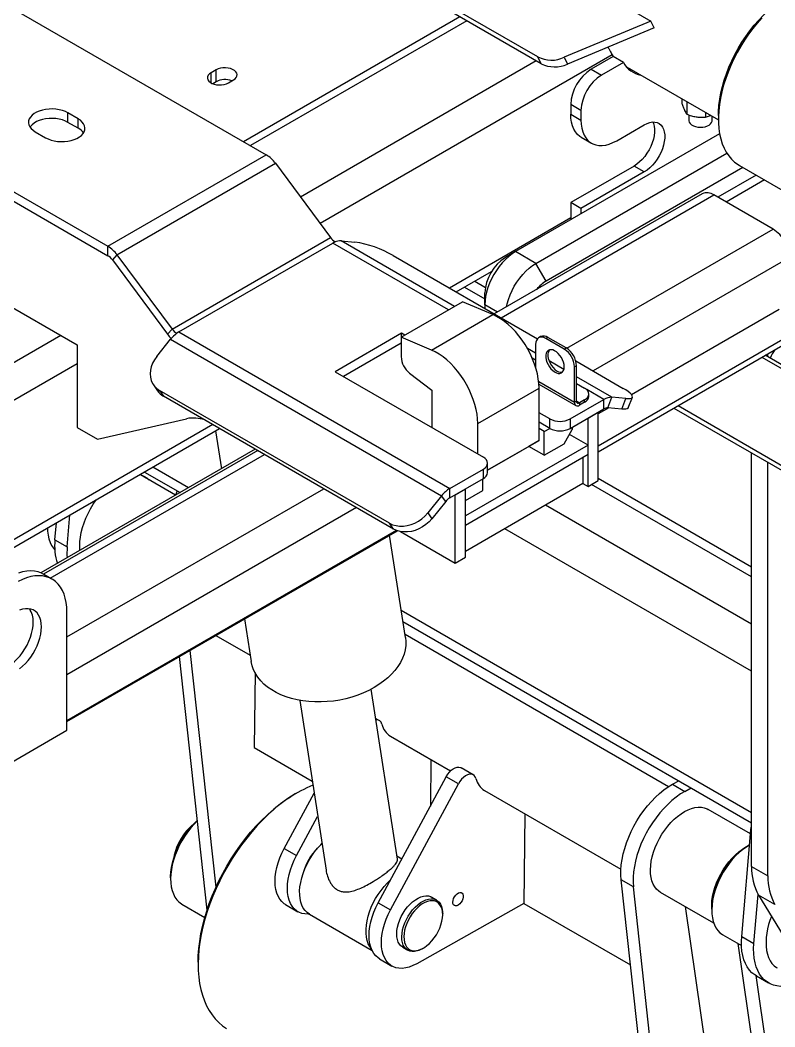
# Model space of a CAD drawing. Header units: millimetres. Extents: x 0 to 420, y 0 to 297.
# Drawn here: x 145.33 to 158.39, y 59.84 to 77.25 of the extents above; entities that cross this region are included whole.
import ezdxf

# ---------------------------------------------------------------- set-up
doc = ezdxf.new("R2010")
doc.units = ezdxf.units.MM

msp = doc.modelspace()

# ---------------------------------------------------------------- linework, layer by layer
at = {"color": 7, "linetype": 'Continuous', "lineweight": 25}
for p, q in [((137.30337, 82.0161), (149.5921, 74.92197)), ((134.56333, 80.43431), (146.85206, 73.34018)), ((134.56333, 80.271), (146.85206, 73.17687)), ((153.24118, 78.96976), (156.24638, 77.23489)), ((154.29033, 76.61487), (152.35037, 77.73478)), ((154.34739, 76.49838), (152.40743, 77.61829)), ((152.94289, 77.30918), (149.19988, 75.14839)), ((156.24638, 77.23489), (154.7454, 76.60831)), ((156.30344, 77.11841), (156.24638, 77.23489)), ((156.30344, 77.11841), (154.80245, 76.49182)), ((154.34739, 76.49838), (154.29033, 76.61487)), ((154.7454, 76.60831), (154.80245, 76.49182)), ((155.59196, 76.6213), (155.21223, 76.40209)), ((155.57505, 76.65237), (155.59196, 76.6213)), ((155.76873, 76.51925), (155.59196, 76.6213)), ((155.76873, 76.51925), (155.389, 76.30004)), ((155.82282, 76.44326), (157.41316, 75.52518)), ((148.72452, 76.3913), (148.63613, 76.34028)), ((148.72452, 76.18717), (148.72452, 76.3913)), ((155.21223, 76.40209), (155.389, 76.30004)), ((148.72452, 76.18717), (148.66504, 76.15283)), ((148.93665, 76.16679), (149.02504, 76.21782)), ((155.03545, 75.68767), (154.85867, 75.78972)), ((154.85867, 75.78972), (154.85867, 75.62641)), ((156.78076, 75.89026), (156.78076, 75.81173)), ((156.8673, 75.8403), (156.8673, 75.62527)), ((146.33804, 75.54527), (146.16126, 75.64732)), ((146.16126, 75.48402), (146.16126, 75.64732)), ((154.85867, 75.62641), (155.03545, 75.52436)), ((155.03545, 75.68767), (155.03545, 75.52436)), ((156.90374, 75.61258), (156.90374, 75.51406)), ((157.19028, 75.65384), (157.19028, 75.57531)), ((157.19028, 75.57531), (157.27456, 75.60519)), ((157.30374, 75.51406), (157.30374, 75.58835)), ((157.4131, 75.60107), (157.4131, 75.53984)), ((146.33804, 75.38197), (146.16126, 75.48402)), ((146.33804, 75.38197), (146.33804, 75.54527)), ((155.65417, 75.16706), (156.13146, 75.4426)), ((145.59557, 75.32076), (145.77235, 75.21871)), ((157.43465, 75.28675), (153.90408, 73.2486)), ((155.03993, 75.2258), (155.2167, 75.12374)), ((146.85206, 73.34018), (149.5921, 74.92197)), ((154.25763, 73.04449), (157.55927, 74.95049)), ((147.00896, 73.19475), (149.749, 74.77654)), ((149.749, 74.77654), (150.70277, 73.49168)), ((157.8375, 74.70287), (154.43441, 72.73831)), ((155.95469, 74.72811), (154.85867, 74.0954)), ((156.13146, 74.62606), (155.95469, 74.72811)), ((157.7756, 74.73861), (159.00794, 74.0272)), ((156.13146, 74.62606), (155.03545, 73.99334)), ((158.06735, 74.57019), (157.40431, 74.18742)), ((158.20877, 74.48854), (157.54574, 74.10578)), ((157.13356, 74.24808), (153.53593, 72.17121)), ((158.35885, 73.63638), (157.33355, 74.22828)), ((155.03545, 73.99334), (154.85867, 74.0954)), ((154.85867, 74.0954), (154.85867, 73.79967)), ((155.03545, 73.99334), (155.03545, 73.90172)), ((147.96273, 71.90989), (150.70277, 73.49168)), ((146.85206, 73.17687), (146.85206, 73.34018)), ((148.07907, 71.85905), (150.74333, 73.39709)), ((150.74333, 73.39709), (150.78122, 73.41896)), ((150.78122, 73.41602), (150.78122, 73.41896)), ((150.88475, 73.43497), (151.1253, 73.41346)), ((147.00896, 73.19475), (146.93051, 73.10416)), ((147.00896, 73.19475), (147.96273, 71.90989)), ((151.78504, 73.18198), (154.28195, 71.74055)), ((153.90408, 73.2486), (153.7273, 73.14651)), ((154.25763, 73.04449), (153.90408, 73.2486)), ((146.93051, 73.10416), (147.88429, 71.81929)), ((154.43441, 72.73831), (154.25763, 73.04449)), ((152.87777, 72.55116), (153.49067, 72.90499)), ((153.02228, 72.63459), (153.37375, 72.43169)), ((153.19909, 72.73666), (153.38271, 72.63065)), ((144.81776, 72.5038), (146.32036, 71.63637)), ((153.37375, 72.33004), (153.37375, 72.53414)), ((151.92418, 71.76945), (152.98484, 72.38176)), ((153.5101, 72.1594), (152.98484, 72.38176)), ((153.37375, 72.33004), (153.37375, 72.26484)), ((158.46492, 72.2483), (155.91119, 70.77407)), ((152.44944, 71.54709), (153.5101, 72.1594)), ((155.33597, 69.89092), (159.31093, 72.18562)), ((155.33597, 69.78885), (159.31093, 72.08355)), ((147.88429, 71.81929), (147.96273, 71.90989)), ((147.6971, 71.43441), (147.93765, 71.73365)), ((147.93765, 71.73365), (152.62499, 69.02771)), ((148.04118, 71.83717), (148.07907, 71.85905)), ((148.04118, 71.83717), (148.04118, 71.83423)), ((148.07907, 71.85905), (152.76641, 69.15311)), ((151.93302, 71.83559), (150.78397, 71.17225)), ((152.44944, 71.54709), (151.92418, 71.76945)), ((151.92418, 71.76945), (151.92418, 71.43204)), ((151.98588, 71.80507), (151.93302, 71.83559)), ((151.93302, 71.77455), (151.93302, 71.83559)), ((154.33825, 71.77801), (154.30289, 71.7576)), ((154.46324, 71.76564), (154.42788, 71.74523)), ((154.74608, 71.56153), (154.42788, 71.74523)), ((154.78144, 71.58194), (154.46324, 71.76564)), ((146.32036, 71.63637), (146.32036, 70.20742)), ((151.92418, 71.66718), (150.92541, 71.0906)), ((154.25111, 71.64314), (154.25111, 71.25025)), ((154.74608, 71.56153), (154.78144, 71.58194)), ((162.2862, 69.10956), (158.22274, 71.45535)), ((158.27046, 71.42779), (158.27046, 71.4829)), ((154.95821, 71.27576), (154.92286, 71.25535)), ((154.92286, 70.64294), (154.92286, 71.25535)), ((154.94606, 71.35717), (155.76527, 70.88425)), ((154.95821, 70.66335), (154.95821, 71.27576)), ((150.78397, 71.17225), (153.34723, 69.69252)), ((152.07189, 71.14541), (152.45451, 70.85089)), ((147.64158, 70.9428), (147.71229, 70.84219)), ((153.25, 70.27556), (154.31067, 70.88787)), ((154.30834, 70.95542), (154.94875, 70.58571)), ((154.31067, 69.98329), (154.31067, 70.88787)), ((154.95821, 70.9695), (155.09964, 70.88785)), ((151.72469, 68.55168), (147.74447, 70.84941)), ((147.74447, 70.84941), (147.81518, 70.7488)), ((151.7954, 68.45107), (147.81518, 70.7488)), ((152.45451, 70.85089), (152.45451, 70.20787)), ((154.84983, 70.35585), (155.43066, 70.69115)), ((155.09964, 70.68375), (155.01125, 70.63273)), ((155.09964, 70.64293), (155.09964, 70.68375)), ((155.17286, 70.74498), (155.17286, 70.7858)), ((155.43066, 70.52784), (155.43066, 70.69115)), ((155.50137, 70.54678), (155.57208, 70.72903)), ((155.81263, 70.70752), (155.57208, 70.72903)), ((155.74192, 70.52527), (155.81263, 70.70752)), ((155.85451, 70.54852), (155.92522, 70.73077)), ((154.84983, 70.19254), (155.43066, 70.52784)), ((154.95821, 70.66335), (154.92286, 70.64294)), ((155.09964, 70.64293), (155.01125, 70.5919)), ((155.01125, 70.63273), (155.01125, 70.5919)), ((155.51532, 70.54554), (155.33597, 70.442)), ((155.74192, 70.52527), (155.50137, 70.54678)), ((156.64387, 70.54389), (163.1495, 66.78827)), ((156.7146, 70.58472), (163.1495, 66.86992)), ((146.67391, 70.00332), (148.21287, 70.35926)), ((154.49628, 70.35585), (154.31067, 70.463)), ((154.49628, 70.19254), (154.49628, 70.35585)), ((154.84983, 70.35585), (154.84983, 70.19254)), ((155.15919, 70.37113), (155.33597, 70.47318)), ((155.15919, 69.18714), (155.15919, 70.37113)), ((155.33597, 69.28919), (155.33597, 70.47318)), ((141.54511, 66.00896), (148.78541, 70.1887)), ((146.32036, 70.20742), (146.67391, 70.00332)), ((153.25, 69.74864), (153.25, 70.27556)), ((154.49628, 70.19254), (154.31067, 70.29969)), ((154.39905, 70.1364), (154.31067, 70.18743)), ((154.39905, 70.1364), (154.49629, 70.19253)), ((154.74377, 69.92713), (154.88519, 70.17208)), ((154.88519, 70.21295), (154.88519, 70.17208)), ((148.71403, 70.14749), (148.8153, 69.49403)), ((154.39905, 69.72813), (154.39905, 70.1364)), ((155.15919, 69.90162), (154.83657, 70.08786)), ((149.40202, 69.83274), (145.69348, 67.69184)), ((155.15919, 69.90162), (153.03787, 68.677)), ((153.42046, 69.46938), (154.31067, 69.98329)), ((154.13389, 69.88122), (153.42046, 69.46937)), ((154.39905, 69.72813), (154.13387, 69.88121)), ((154.31067, 69.98329), (154.13389, 69.88122)), ((154.39905, 69.72813), (154.74377, 69.92713)), ((155.15919, 69.73831), (155.15919, 69.90162)), ((149.44358, 69.80875), (145.73868, 67.66995)), ((155.15919, 69.73831), (153.03787, 68.5137)), ((155.0708, 69.68727), (155.07079, 69.68727)), ((155.0708, 69.68727), (155.0708, 69.23817)), ((157.98762, 62.61631), (157.98762, 69.76816)), ((152.76641, 69.15311), (153.34723, 69.48841)), ((153.34723, 69.3251), (153.34723, 69.48841)), ((153.42046, 69.42716), (153.42046, 69.59046)), ((158.27046, 62.45303), (158.27046, 69.60488)), ((148.02148, 69.03576), (147.41363, 69.38666)), ((147.4827, 69.43666), (148.09931, 69.08069)), ((152.76641, 68.9898), (153.34723, 69.3251)), ((153.33839, 69.11582), (153.33839, 69.32)), ((155.15919, 69.18714), (155.33597, 69.28919)), ((157.98762, 67.79299), (155.33597, 69.32376)), ((152.76641, 68.9898), (152.76641, 69.15311)), ((152.8611, 69.04446), (153.03787, 69.14652)), ((155.0708, 69.23817), (153.03787, 68.06458)), ((153.03787, 67.96253), (153.03787, 69.14652)), ((153.03787, 68.94234), (153.33839, 69.11582)), ((155.0708, 69.23817), (155.15919, 69.18714)), ((148.04803, 69.1103), (148.01882, 69.0373)), ((152.62499, 69.02771), (152.38443, 68.72847)), ((152.6957, 68.9271), (152.62499, 69.02771)), ((152.8611, 67.86048), (152.8611, 69.04446)), ((152.6957, 68.9271), (152.45514, 68.62786)), ((146.14842, 68.14075), (146.19627, 68.69402)), ((152.38443, 68.72847), (152.45514, 68.62786)), ((153.03787, 68.5137), (153.03787, 68.677)), ((145.93629, 68.26321), (145.96184, 68.55868)), ((151.84568, 68.4271), (146.14358, 65.13535)), ((146.14358, 65.12225), (151.8596, 68.42204)), ((151.7954, 68.45107), (151.72469, 68.55168)), ((145.93629, 68.26321), (146.14842, 68.14075)), ((151.99983, 66.57564), (151.72566, 68.34472)), ((151.91283, 68.4079), (152.8611, 67.86048)), ((152.8611, 67.86048), (153.03787, 67.96253)), ((145.88465, 67.58572), (145.74323, 67.66737)), ((146.14358, 64.97207), (146.14358, 67.01342)), ((149.2178, 66.89696), (149.33169, 66.16212)), ((151.95671, 66.85386), (157.98762, 63.37229)), ((148.72195, 66.61071), (149.31524, 66.26822)), ((156.55168, 63.99592), (151.99166, 66.62836)), ((148.7227, 62.26028), (148.27518, 66.3528)), ((148.56763, 61.86086), (148.08824, 66.24488)), ((149.397, 65.96787), (149.38273, 64.67152)), ((151.86032, 62.74198), (151.40493, 65.68032)), ((150.16968, 65.48888), (150.62508, 62.5505)), ((151.54676, 65.14015), (151.48294, 65.17699)), ((144.37581, 63.95156), (146.14358, 64.97207)), ((151.74152, 64.86755), (152.77968, 64.26824)), ((149.38273, 64.67152), (150.38613, 64.09227)), ((152.44033, 64.46414), (152.43149, 63.66113)), ((153.1731, 64.20129), (152.96097, 64.32375)), ((151.53025, 61.98859), (152.70479, 64.16833)), ((152.91692, 64.04587), (152.70479, 64.16833)), ((156.62042, 64.03768), (156.72911, 64.09882)), ((151.74239, 61.86613), (152.91692, 64.04587)), ((153.36787, 63.92868), (155.72705, 62.56676)), ((156.62042, 64.03768), (156.83255, 63.91522)), ((156.83255, 63.91522), (156.94124, 63.97635)), ((149.90391, 62.92746), (150.41862, 63.88267)), ((150.12813, 63.88988), (150.09278, 63.86947)), ((157.96895, 63.17774), (157.23336, 63.60239)), ((150.11604, 62.805), (150.48074, 63.48182)), ((154.06667, 63.52527), (154.04964, 61.97737)), ((157.81569, 61.40539), (157.97514, 63.2493)), ((149.90391, 62.92746), (150.11604, 62.805)), ((157.95216, 62.99001), (157.93448, 62.9798)), ((151.9369, 62.74325), (151.85258, 62.79193)), ((157.98762, 62.61631), (158.27046, 62.45303)), ((147.93638, 62.42019), (147.93638, 62.39978)), ((155.94354, 62.26102), (155.73141, 62.38348)), ((156.323, 56.97335), (155.73141, 62.38348)), ((156.53513, 56.85088), (155.94354, 62.26102)), ((156.40843, 62.17341), (157.33062, 61.64104)), ((151.53025, 61.98859), (151.74239, 61.86613)), ((154.04964, 61.97737), (152.19364, 60.93333)), ((152.53991, 62.03431), (152.45153, 62.08533)), ((154.04964, 61.97737), (155.89212, 60.91373)), ((158.02782, 61.28293), (158.10112, 62.13058)), ((158.39009, 61.95702), (158.10724, 62.1203)), ((158.10724, 62.1203), (159.98863, 59.02841)), ((148.13317, 61.96482), (148.52965, 61.73594)), ((149.9256, 61.95585), (150.13774, 61.83338)), ((152.64349, 61.78497), (152.64349, 61.80538)), ((157.37567, 58.26711), (156.84493, 61.92142)), ((157.29819, 61.87759), (157.29819, 61.85718)), ((150.33692, 61.79056), (151.4208, 61.16485)), ((157.4898, 61.43368), (157.81185, 61.24776)), ((157.74712, 61.28513), (158.25955, 57.75686)), ((157.81569, 61.40539), (158.02782, 61.28293)), ((151.95157, 61.21928), (152.03996, 61.16826)), ((152.28999, 61.19304), (152.30767, 61.20325)), ((148.41368, 60.96086), (148.41368, 60.92004)), ((151.55195, 61.01698), (151.76408, 60.89451)), ((158.06053, 60.72909), (158.46919, 57.91534)), ((158.06978, 60.7236), (158.28191, 60.60113))]:
    msp.add_line(p, q, dxfattribs=at)
at = {"color": 8, "linetype": 'Continuous', "lineweight": 25}
for p, q in [((153.06003, 77.24155), (149.31703, 75.08077)), ((155.57505, 76.65237), (150.52195, 73.73528)), ((154.26211, 76.54761), (150.18253, 74.19251)), ((148.63613, 76.16679), (148.63613, 76.34028)), ((153.65308, 72.10359), (157.33355, 74.22828)), ((154.85867, 73.83002), (152.76058, 72.61882)), ((154.79052, 71.57643), (158.35885, 73.63638)), ((152.74348, 72.24242), (150.74333, 73.39709)), ((152.847, 72.30218), (150.88475, 73.43497)), ((158.64169, 73.14648), (155.24411, 71.1851)), ((153.5924, 72.20381), (153.37375, 72.33004)), ((146.03752, 71.79965), (114.14473, 53.38834)), ((154.25111, 71.49161), (154.11041, 71.57284)), ((154.25111, 71.37209), (154.19369, 71.40524)), ((158.16416, 71.42153), (162.24497, 69.06573)), ((146.32036, 71.30975), (116.80433, 54.27051)), ((154.74021, 71.20926), (154.48377, 71.3573)), ((155.57208, 70.72903), (154.95821, 71.08341)), ((154.3044, 70.99997), (154.92286, 70.64294)), ((155.43066, 70.69115), (155.13594, 70.86129)), ((155.01125, 70.63273), (154.95821, 70.66334)), ((148.66822, 70.25635), (141.42792, 66.07661)), ((145.85586, 67.60235), (149.56072, 69.74112)), ((148.24579, 69.16526), (147.62918, 69.52122)), ((146.14358, 66.58466), (150.58603, 69.14923)), ((157.98762, 67.62393), (155.21947, 69.22194)), ((151.15176, 68.82264), (146.14358, 65.93148)), ((157.98762, 66.80752), (154.42398, 68.86476)), ((157.98762, 65.99104), (153.71682, 68.45653)), ((157.98762, 63.54142), (151.92792, 67.03961)), ((157.98762, 63.24209), (157.97514, 63.2493))]:
    msp.add_line(p, q, dxfattribs=at)
at = {"color": 7, "linetype": 'Continuous', "lineweight": 25, "flags": 128}
for points in [[(157.4131, 75.60107), (157.41467, 75.67244), (157.42228, 75.77635), (157.43616, 75.88297), (157.45624, 75.99174), (157.4824, 76.10207), (157.51452, 76.21337), (157.55241, 76.32506), (157.59588, 76.43653), (157.64469, 76.54719), (157.69859, 76.65645), (157.75728, 76.76373), (157.82046, 76.86845), (157.88778, 76.97006), (157.95889, 77.06801), (158.03341, 77.16179), (158.11093, 77.25088), (158.19105, 77.33482), (158.27334, 77.41316), (158.35736, 77.48548), (158.44266, 77.55139), (158.52879, 77.61055), (158.59731, 77.6524)], [(158.16665, 77.29002), (158.08663, 77.20061), (158.00949, 77.10638), (157.93561, 77.00781), (157.86538, 76.9054), (157.79915, 76.79967), (157.73726, 76.69116), (157.68002, 76.58043), (157.62772, 76.46803), (157.58064, 76.35454), (157.53901, 76.24054), (157.50305, 76.12661), (157.47293, 76.01333), (157.44881, 75.90128), (157.43082, 75.79103), (157.41904, 75.68313), (157.41354, 75.57815), (157.41434, 75.47661), (157.42144, 75.37904), (157.4348, 75.28592), (157.45436, 75.19774), (157.48001, 75.11494), (157.51163, 75.03794), (157.54905, 74.96715), (157.59208, 74.90291), (157.64051, 74.84556), (157.69409, 74.79538), (157.75254, 74.75265), (157.7756, 74.73861)], [(149.02504, 76.21782), (149.053, 76.23775), (149.07317, 76.2606), (149.08467, 76.28537), (149.08699, 76.31098), (149.08004, 76.33631), (149.06412, 76.36025), (149.03993, 76.38176), (149.00851, 76.3999), (148.97125, 76.41386), (148.92978, 76.42305), (148.8859, 76.42707), (148.84154, 76.42572), (148.79863, 76.41909), (148.75905, 76.40744), (148.72452, 76.3913)], [(148.63613, 76.34028), (148.60818, 76.32035), (148.58801, 76.2975), (148.57651, 76.27272), (148.57418, 76.24711), (148.58113, 76.22178), (148.59705, 76.19784), (148.62125, 76.17633), (148.65266, 76.1582), (148.68992, 76.14423), (148.73139, 76.13504), (148.77527, 76.13103), (148.81964, 76.13237), (148.86255, 76.13901), (148.90213, 76.15065), (148.93665, 76.16679)], [(155.89731, 76.40026), (155.89249, 76.4012), (155.85373, 76.41077)], [(155.85373, 76.41077), (155.87478, 76.40513), (155.89731, 76.40026)], [(146.16126, 75.64732), (146.11594, 75.66984), (146.06532, 75.6882), (146.01053, 75.702), (145.95278, 75.71093), (145.89337, 75.7148), (145.83363, 75.71351), (145.77489, 75.70709), (145.71846, 75.69569), (145.6656, 75.67956), (145.6175, 75.65907), (145.57523, 75.63467), (145.53973, 75.6069), (145.51179, 75.57638), (145.49205, 75.54381), (145.48093, 75.5099), (145.4787, 75.47541), (145.48539, 75.44111), (145.50086, 75.40778), (145.52477, 75.37614), (145.55658, 75.34692), (145.59557, 75.32076)], [(155.03993, 75.2258), (155.01759, 75.24008), (154.97684, 75.27467), (154.94157, 75.31703), (154.91216, 75.36669), (154.88896, 75.42311), (154.87219, 75.48567), (154.86206, 75.55368), (154.85867, 75.62641)], [(146.16126, 75.48402), (146.11594, 75.50653), (146.06532, 75.52489), (146.01053, 75.53869), (145.95278, 75.54762), (145.89337, 75.55149), (145.83363, 75.5502), (145.77489, 75.54378), (145.71846, 75.53238), (145.6656, 75.51626), (145.6175, 75.49576), (145.57523, 75.47136), (145.53973, 75.44359), (145.51179, 75.41308), (145.50426, 75.40239)], [(145.77235, 75.21871), (145.81767, 75.1962), (145.86829, 75.17784), (145.92308, 75.16403), (145.98083, 75.1551), (146.04024, 75.15124), (146.09998, 75.15253), (146.15872, 75.15895), (146.21515, 75.17034), (146.26801, 75.18647), (146.31611, 75.20696), (146.35838, 75.23137), (146.39388, 75.25914), (146.42182, 75.28965), (146.44156, 75.32223), (146.45268, 75.35614), (146.45491, 75.39063), (146.44822, 75.42492), (146.43275, 75.45826), (146.40884, 75.48989), (146.37703, 75.51911), (146.33804, 75.54527)], [(155.03545, 75.52436), (155.03884, 75.45163), (155.04897, 75.38362), (155.06573, 75.32106), (155.08894, 75.26464), (155.11834, 75.21498), (155.15361, 75.17262), (155.19437, 75.13803), (155.24016, 75.11158), (155.29049, 75.09357), (155.34481, 75.0842), (155.40251, 75.08356), (155.46297, 75.09166), (155.52553, 75.10842), (155.58949, 75.13364), (155.65417, 75.16706)], [(156.27691, 75.49042), (156.28783, 75.46542), (156.30085, 75.41928), (156.30742, 75.36787), (156.30742, 75.31215), (156.30085, 75.25315), (156.28783, 75.19198), (156.2686, 75.12977), (156.24353, 75.06769), (156.21308, 75.00688), (156.17781, 74.94849), (156.13839, 74.8936), (156.09554, 74.84323), (156.05008, 74.79832), (156.00283, 74.75971), (155.95469, 74.72811)], [(156.13146, 75.4426), (156.17961, 75.46659), (156.22685, 75.48253), (156.27232, 75.49012), (156.31517, 75.48921), (156.35459, 75.47984), (156.38985, 75.46216), (156.42031, 75.43652), (156.44538, 75.40338), (156.4646, 75.36337), (156.47762, 75.31723), (156.48419, 75.26582), (156.48419, 75.2101), (156.47762, 75.1511), (156.4646, 75.08993), (156.44538, 75.02772), (156.42031, 74.96564), (156.38985, 74.90483), (156.35459, 74.84644), (156.31517, 74.79155), (156.27232, 74.74118), (156.22685, 74.69627), (156.17961, 74.65766), (156.13146, 74.62606)], [(156.90374, 75.51406), (156.90387, 75.50986), (156.91011, 75.48515), (156.9254, 75.4618), (156.94902, 75.44089), (156.97989, 75.4234), (157.01654, 75.41015), (157.05727, 75.40176), (157.10018, 75.39862), (157.14325, 75.40088), (157.18447, 75.40843), (157.22192, 75.42091)], [(157.22192, 75.42091), (157.25384, 75.43776), (157.27874, 75.45817), (157.29546, 75.48119), (157.30322, 75.50576), (157.30374, 75.51406)], [(153.90408, 73.2486), (153.8447, 73.21047), (153.78607, 73.16512), (153.72892, 73.11311), (153.67398, 73.05511), (153.62193, 72.99185), (153.57342, 72.92411), (153.52908, 72.85274), (153.48945, 72.77866), (153.45504, 72.70278), (153.42627, 72.62607), (153.40351, 72.54948), (153.38705, 72.47399), (153.37708, 72.40053), (153.37375, 72.33004)], [(153.74474, 72.29175), (153.75706, 72.34538), (153.77982, 72.42197), (153.80859, 72.49868), (153.843, 72.57456), (153.88263, 72.64864), (153.92698, 72.72), (153.97548, 72.78774), (154.02753, 72.85101), (154.08248, 72.90901), (154.13962, 72.96101), (154.19825, 73.00637), (154.25763, 73.04449)], [(154.31067, 70.88787), (154.3075, 70.96685), (154.29804, 71.04878), (154.28236, 71.13292), (154.26061, 71.21851), (154.23298, 71.30481), (154.19972, 71.39102), (154.16112, 71.47639), (154.11753, 71.56014), (154.06935, 71.64153), (154.01699, 71.71983), (153.96094, 71.79433), (153.90169, 71.86438), (153.83977, 71.92934), (153.77574, 71.98864), (153.71016, 72.04174), (153.64364, 72.08816), (153.57675, 72.1275), (153.5101, 72.1594)], [(154.42788, 71.74523), (154.3934, 71.76121), (154.36024, 71.76874), (154.32967, 71.76752), (154.30288, 71.7576), (154.2809, 71.73935), (154.26456, 71.71349), (154.2545, 71.68101), (154.25111, 71.64314)], [(154.74608, 71.25533), (154.74283, 71.29419), (154.73319, 71.33523), (154.71757, 71.37675), (154.6966, 71.41706), (154.67114, 71.45451), (154.64224, 71.48756), (154.61108, 71.51487), (154.57893, 71.53532), (154.5471, 71.54806), (154.51692, 71.55257), (154.4896, 71.54868), (154.46627, 71.53654), (154.44788, 71.51664), (154.43518, 71.48981), (154.4287, 71.45714), (154.4287, 71.41997), (154.43518, 71.37981), (154.44788, 71.33832), (154.46627, 71.29719), (154.4896, 71.25811), (154.51692, 71.22268), (154.5471, 71.19234), (154.57893, 71.16834), (154.61108, 71.15167), (154.64224, 71.14299), (154.67114, 71.14268), (154.6966, 71.15074), (154.71757, 71.16684), (154.73319, 71.19032), (154.74283, 71.22023), (154.74608, 71.25533)], [(147.6971, 71.43441), (147.65712, 71.37812), (147.62516, 71.31883), (147.60186, 71.25773), (147.58769, 71.19608), (147.58295, 71.13512), (147.58773, 71.0761), (147.60193, 71.02022), (147.62527, 70.96862), (147.65726, 70.92234), (147.69727, 70.88233), (147.74447, 70.84941)], [(153.25, 70.27556), (153.24684, 70.35454), (153.23738, 70.43647), (153.2217, 70.52061), (153.19995, 70.60621), (153.17232, 70.6925), (153.13906, 70.77872), (153.10046, 70.86408), (153.05687, 70.94784), (153.00869, 71.02922), (152.95633, 71.10752), (152.90028, 71.18203), (152.84103, 71.25208), (152.77911, 71.31704), (152.71508, 71.37633), (152.6495, 71.42943), (152.58298, 71.47586), (152.51609, 71.5152), (152.44944, 71.54709)], [(154.49357, 71.54982), (154.48323, 71.53705), (154.47054, 71.51022), (154.46406, 71.47755), (154.46406, 71.44038), (154.47054, 71.40022), (154.48323, 71.35873), (154.50162, 71.31761), (154.52495, 71.27852), (154.55227, 71.24309), (154.58246, 71.21275), (154.61428, 71.18875), (154.64643, 71.17208), (154.67759, 71.1634), (154.7065, 71.16309), (154.71575, 71.16494)], [(155.09964, 70.68375), (155.13073, 70.70562), (155.15383, 70.73057), (155.16806, 70.75765), (155.17286, 70.7858), (155.16806, 70.81396), (155.15383, 70.84103), (155.13073, 70.86598), (155.09964, 70.88785)], [(155.81263, 70.70752), (155.85261, 70.7057), (155.88457, 70.70808), (155.90788, 70.71459), (155.92204, 70.72512), (155.92679, 70.73945), (155.92201, 70.75728), (155.9078, 70.77825), (155.88447, 70.80193), (155.85247, 70.82785), (155.81246, 70.85548), (155.76527, 70.88425)], [(155.85451, 70.54852), (155.85133, 70.54287), (155.83717, 70.53234), (155.81386, 70.52583), (155.7819, 70.52345), (155.74192, 70.52527)], [(153.34723, 69.48841), (153.37832, 69.51028), (153.40143, 69.53523), (153.41565, 69.56231), (153.42046, 69.59046), (153.41565, 69.61862), (153.40143, 69.64569), (153.37832, 69.67065), (153.34723, 69.69252)], [(146.36455, 68.15883), (146.36765, 68.2345), (146.3769, 68.31304), (146.39223, 68.3937), (146.41349, 68.47575), (146.44049, 68.55842), (146.47296, 68.64092), (146.51061, 68.7225), (146.55309, 68.80239), (146.59999, 68.87984), (146.65089, 68.95413), (146.65383, 68.95816)], [(151.72469, 68.55168), (151.77813, 68.52651), (151.8367, 68.5096), (151.89923, 68.50131), (151.96445, 68.50179), (152.03101, 68.51105), (152.09757, 68.52889), (152.16277, 68.55494), (152.22529, 68.58868), (152.28385, 68.62942), (152.33726, 68.67634), (152.38443, 68.72847)], [(152.45514, 68.62786), (152.40797, 68.57573), (152.35456, 68.52882), (152.296, 68.48807), (152.23348, 68.45433), (152.16828, 68.42828), (152.10172, 68.41044), (152.03516, 68.40119), (151.96995, 68.4007), (151.90741, 68.40899), (151.84884, 68.4259), (151.7954, 68.45107)], [(145.80771, 68.47009), (145.80951, 68.41428), (145.81739, 68.34443), (145.83145, 68.27937), (145.85156, 68.21971), (145.87754, 68.16602), (145.90913, 68.11878), (145.93317, 68.0911)], [(146.36815, 68.08132), (146.36765, 68.08674), (146.36455, 68.15883)], [(145.74323, 67.66737), (145.70224, 67.68811), (145.64386, 67.70884), (145.5817, 67.72147), (145.5162, 67.72591), (145.44784, 67.72213), (145.3771, 67.71016), (145.30449, 67.69007)], [(146.14358, 67.01342), (146.1404, 67.09814), (146.13087, 67.17857), (146.11506, 67.25414), (146.09309, 67.3243), (146.06512, 67.38854), (146.03134, 67.4464), (145.992, 67.49747), (145.94739, 67.54137), (145.89782, 67.57779), (145.84366, 67.60647), (145.78528, 67.6272), (145.72312, 67.63983), (145.65763, 67.64427), (145.58926, 67.64049), (145.51852, 67.62851), (145.44591, 67.60843), (145.37197, 67.58038), (145.29721, 67.54458)], [(145.70164, 66.75829), (145.69854, 66.81686), (145.68928, 66.87102), (145.67398, 66.92003), (145.65287, 66.96318), (145.62625, 66.99987), (145.59447, 67.02959), (145.558, 67.05191), (145.51734, 67.06654), (145.47306, 67.07326), (145.42579, 67.07197), (145.37619, 67.0627), (145.32495, 67.04558)], [(144.88462, 66.01674), (144.92821, 66.01435), (144.97674, 66.01964), (145.02725, 66.03286), (145.07903, 66.05383), (145.13137, 66.08225), (145.18353, 66.11773), (145.23477, 66.15976), (145.28437, 66.20776), (145.33164, 66.26106), (145.37592, 66.3189), (145.41658, 66.38047), (145.45305, 66.44491), (145.48483, 66.51131), (145.51145, 66.57875), (145.53256, 66.64627), (145.54785, 66.71292), (145.55712, 66.77778), (145.56022, 66.83993)], [(145.32495, 66.03609), (145.37619, 66.07812), (145.42579, 66.12612), (145.47306, 66.17942), (145.51734, 66.23726), (145.558, 66.29883), (145.59447, 66.36327), (145.62625, 66.42967), (145.65287, 66.4971), (145.67398, 66.56462), (145.68928, 66.63128), (145.69854, 66.69614), (145.70164, 66.75829)], [(151.99983, 66.57564), (152.00638, 66.50819), (152.00492, 66.43548), (151.99478, 66.36235), (151.97602, 66.28926), (151.94876, 66.21668), (151.91319, 66.14509), (151.86952, 66.07495), (151.81804, 66.00672), (151.75909, 65.94084), (151.69305, 65.87773), (151.62035, 65.81781), (151.54146, 65.76146), (151.45689, 65.70905), (151.36719, 65.66092), (151.27293, 65.61738), (151.17475, 65.57872), (151.07325, 65.54518), (150.96912, 65.51698), (150.86302, 65.49431), (150.75564, 65.47731), (150.64768, 65.46609), (150.53983, 65.46073), (150.4328, 65.46125), (150.32729, 65.46766), (150.22396, 65.47992), (150.12351, 65.49794), (150.02656, 65.52162), (149.93377, 65.55078), (149.84572, 65.58525), (149.76299, 65.62481), (149.68612, 65.66919), (149.61559, 65.7181), (149.55188, 65.77124), (149.4954, 65.82825), (149.4465, 65.88877), (149.40551, 65.95241), (149.37269, 66.01874), (149.34826, 66.08735), (149.33238, 66.15778), (149.33169, 66.16212)], [(152.70479, 64.16833), (152.73011, 64.20959), (152.7594, 64.24702), (152.79158, 64.27919), (152.82541, 64.30491), (152.85965, 64.3232), (152.893, 64.33338), (152.9242, 64.33506), (152.95209, 64.32819), (152.96097, 64.32375)], [(153.2184, 64.13789), (153.20604, 64.16766), (153.18776, 64.19056), (153.16423, 64.20573), (153.13633, 64.2126), (153.10513, 64.21091), (153.07178, 64.20074), (153.03755, 64.18244), (153.00371, 64.15673), (152.97154, 64.12456), (152.94224, 64.08713), (152.91692, 64.04587)], [(155.73141, 62.38348), (155.72572, 62.46678), (155.72643, 62.554), (155.73352, 62.64454), (155.74696, 62.73772), (155.76662, 62.83287), (155.79239, 62.92931), (155.82407, 63.02634), (155.86142, 63.12325), (155.90419, 63.21935), (155.95206, 63.31394), (156.00468, 63.40633), (156.06167, 63.49586), (156.12263, 63.58188), (156.18711, 63.66376), (156.25464, 63.74092), (156.32473, 63.81279), (156.39689, 63.87886), (156.47058, 63.93864), (156.54527, 63.99171), (156.62042, 64.03768)], [(156.83255, 63.91522), (156.7574, 63.86925), (156.68271, 63.81618), (156.60902, 63.75639), (156.53686, 63.69033), (156.46677, 63.61846), (156.39924, 63.5413), (156.33476, 63.45942), (156.2738, 63.3734), (156.21681, 63.28387), (156.16419, 63.19148), (156.11632, 63.09689), (156.07355, 63.00079), (156.0362, 62.90388), (156.00452, 62.80685), (155.97876, 62.71041), (155.95909, 62.61525), (155.94566, 62.52207), (155.93856, 62.43154), (155.93785, 62.34431), (155.94354, 62.26102)], [(156.23758, 62.55977), (156.24155, 62.63243), (156.25188, 62.70788), (156.26843, 62.78531), (156.29104, 62.86386), (156.31946, 62.94268), (156.35337, 63.02089), (156.3924, 63.09765), (156.43612, 63.17211), (156.48406, 63.24346), (156.5357, 63.31091), (156.59045, 63.37373), (156.64773, 63.43122), (156.70691, 63.48276), (156.76734, 63.52778), (156.82835, 63.56579), (156.88929, 63.59638), (156.94947, 63.6192), (157.00824, 63.63401), (157.06496, 63.64065), (157.11901, 63.63904), (157.16979, 63.6292), (157.21675, 63.61123), (157.23336, 63.60239)], [(147.93638, 62.42019), (147.93664, 62.44167), (147.9416, 62.51844), (147.95281, 62.59789), (147.97016, 62.67927), (147.99348, 62.76179), (148.02256, 62.84465), (148.0571, 62.92707), (148.09677, 63.00824), (148.14121, 63.08738), (148.18997, 63.16373), (148.24258, 63.23656), (148.29855, 63.30517), (148.35732, 63.36888), (148.39836, 63.40887)], [(148.3989, 63.40391), (148.34425, 63.34858), (148.28586, 63.28213), (148.23048, 63.21107), (148.17862, 63.13605), (148.13078, 63.05777), (148.08739, 62.97698), (148.04887, 62.89441), (148.01556, 62.81085), (147.98779, 62.72707), (147.96581, 62.64386), (147.94983, 62.56198), (147.94, 62.48222), (147.9364, 62.4053), (147.93907, 62.33195), (147.948, 62.26286), (147.96308, 62.19867), (147.98419, 62.13997), (148.01112, 62.08732), (148.04363, 62.04121), (148.08141, 62.00207), (148.1241, 61.97026), (148.13317, 61.96482)], [(148.41368, 60.96086), (148.41636, 61.07189), (148.42526, 61.19486), (148.44036, 61.32057), (148.46161, 61.44854), (148.48893, 61.57831), (148.52222, 61.70939), (148.56135, 61.84129), (148.60618, 61.97352), (148.65654, 62.10559), (148.71225, 62.23701), (148.77309, 62.36729), (148.83884, 62.49594), (148.90926, 62.62249), (148.98408, 62.74646), (149.06303, 62.8674), (149.1458, 62.98485), (149.23211, 63.09838), (149.32161, 63.20756), (149.41399, 63.31199), (149.50889, 63.41129), (149.60596, 63.50507)], [(149.63106, 63.51781), (149.53289, 63.423), (149.43689, 63.32267), (149.34341, 63.21719), (149.25279, 63.10693), (149.16537, 62.99231), (149.08147, 62.87374), (149.00138, 62.75165), (148.92541, 62.62649), (148.85383, 62.49871), (148.7869, 62.36879), (148.72486, 62.23719), (148.66794, 62.1044), (148.61636, 61.9709), (148.57029, 61.83717), (148.5299, 61.70371), (148.49535, 61.57101), (148.46676, 61.43954), (148.44423, 61.30978), (148.42785, 61.18222), (148.41767, 61.05731), (148.41373, 60.93552), (148.41605, 60.81728), (148.42462, 60.70302), (148.43941, 60.59317), (148.46035, 60.48813), (148.48739, 60.38827), (148.52041, 60.29396), (148.5593, 60.20555), (148.60392, 60.12336), (148.6541, 60.04769), (148.70966, 59.97882), (148.77039, 59.91699), (148.83608, 59.86243), (148.90649, 59.81535)], [(148.26188, 63.28367), (148.31205, 63.32943), (148.34247, 63.35352)], [(148.33037, 63.34064), (148.32386, 63.33523), (148.2736, 63.28925)], [(157.97514, 63.2493), (157.98145, 63.28958), (157.98762, 63.31328)], [(149.9256, 61.95585), (149.89969, 61.97269), (149.85956, 62.00775), (149.82489, 62.05047), (149.79605, 62.10039), (149.77337, 62.15695), (149.75709, 62.21956), (149.74739, 62.28753), (149.74436, 62.36012), (149.74804, 62.43655), (149.7584, 62.51598), (149.77532, 62.59756), (149.79862, 62.68039), (149.82804, 62.76359), (149.86326, 62.84624), (149.90391, 62.92746)], [(150.33692, 61.79056), (150.29873, 61.81721), (150.26311, 61.85259), (150.23274, 61.895), (150.20796, 61.94397), (150.18905, 61.99898), (150.17621, 62.05941), (150.16958, 62.1246), (150.16924, 62.19384), (150.17518, 62.26638), (150.18735, 62.34141), (150.2056, 62.41811), (150.22975, 62.49565), (150.25952, 62.57318), (150.29458, 62.64983), (150.33457, 62.72479), (150.37902, 62.79721), (150.42747, 62.86632), (150.47938, 62.93135), (150.53417, 62.9916), (150.55368, 63.01118)], [(157.29819, 61.87759), (157.29831, 61.89187), (157.3027, 61.96749), (157.31336, 62.04587), (157.33021, 62.12623), (157.35305, 62.20776), (157.38168, 62.28967), (157.4158, 62.37113), (157.45508, 62.45134), (157.49913, 62.5295), (157.5475, 62.60483), (157.59972, 62.67658), (157.65526, 62.74404), (157.71359, 62.80655), (157.77411, 62.86347), (157.83622, 62.91425), (157.89931, 62.95837), (157.93448, 62.9798)], [(157.29877, 61.90921), (157.29824, 61.94746), (157.30221, 62.02012), (157.31254, 62.09558), (157.32909, 62.173), (157.3517, 62.25156), (157.38012, 62.33037), (157.41403, 62.40859), (157.45306, 62.48535), (157.49678, 62.55981), (157.54472, 62.63115), (157.59636, 62.6986), (157.65111, 62.76142), (157.70839, 62.81891), (157.76757, 62.87045), (157.828, 62.91548), (157.88901, 62.95349), (157.9074, 62.96349)], [(157.95216, 62.99001), (157.89872, 62.95663), (157.83509, 62.91021), (157.77258, 62.85728), (157.7118, 62.79836), (157.65334, 62.73401), (157.59775, 62.66485), (157.54558, 62.59155), (157.49733, 62.51482), (157.45346, 62.43538), (157.41439, 62.35402), (157.3805, 62.27151), (157.35212, 62.18864), (157.32952, 62.10622), (157.31291, 62.02503), (157.30247, 61.94587), (157.29828, 61.86949), (157.30039, 61.79662), (157.30877, 61.72798)], [(150.33151, 61.79378), (150.31749, 61.79286), (150.26038, 61.79437), (150.20668, 61.80452), (150.15698, 61.82321), (150.11182, 61.85023), (150.07169, 61.88529), (150.03702, 61.92801), (150.00819, 61.97793), (149.98551, 62.03449), (149.96922, 62.0971), (149.95952, 62.16507), (149.95649, 62.23766), (149.96018, 62.31408), (149.97053, 62.39352), (149.98745, 62.47509), (150.01075, 62.55793), (150.04017, 62.64113), (150.07539, 62.72378), (150.11604, 62.805)], [(156.40843, 62.17341), (156.38242, 62.19045), (156.3446, 62.22398), (156.312, 62.26478), (156.28498, 62.31241), (156.26382, 62.36635), (156.24877, 62.426), (156.23999, 62.49071), (156.23758, 62.55977)], [(151.40839, 61.19378), (151.38179, 61.23167), (151.35701, 61.28064), (151.3381, 61.33565), (151.32526, 61.39608), (151.31863, 61.46127), (151.31829, 61.53051), (151.32423, 61.60305), (151.3364, 61.67808), (151.35465, 61.75478), (151.37879, 61.83232), (151.40856, 61.90984), (151.44363, 61.9865), (151.48361, 62.06146), (151.52807, 62.13388), (151.57652, 62.20299), (151.62843, 62.26802), (151.68322, 62.32826), (151.74031, 62.38306), (151.7451, 62.38732)], [(152.81845, 61.99933), (152.8221, 62.02947), (152.83217, 62.06114), (152.84791, 62.09199), (152.86814, 62.11973), (152.89138, 62.1423), (152.9159, 62.15802), (152.93987, 62.16574), (152.96152, 62.16487), (152.97925, 62.15549), (152.99174, 62.13829), (152.99806, 62.11454), (152.99775, 62.08601), (152.99082, 62.05481), (152.9778, 62.02326), (152.95964, 61.99369), (152.9377, 61.9683), (152.9136, 61.94898), (152.88913, 61.93715), (152.8661, 61.93369), (152.84622, 61.93886), (152.83097, 61.95228), (152.82148, 61.97294), (152.81845, 61.99933)], [(151.55195, 61.01698), (151.52603, 61.03382), (151.4859, 61.06888), (151.45123, 61.1116), (151.4224, 61.16152), (151.39972, 61.21808), (151.38344, 61.28069), (151.37373, 61.34866), (151.3707, 61.42125), (151.37439, 61.49768), (151.38475, 61.57711), (151.40167, 61.65869), (151.42496, 61.74152), (151.45438, 61.82472), (151.48961, 61.90738), (151.53025, 61.98859)], [(151.84802, 61.45344), (151.85178, 61.50998), (151.86178, 61.56905), (151.87784, 61.62961), (151.89968, 61.69058), (151.9269, 61.75086), (151.95903, 61.80938), (151.99548, 61.8651), (152.03561, 61.91703), (152.07871, 61.96423), (152.12399, 62.00586), (152.17066, 62.04119), (152.21788, 62.06957), (152.26481, 62.09051), (152.3106, 62.10363), (152.35446, 62.10869), (152.39558, 62.10561), (152.43324, 62.09444), (152.45153, 62.08533)], [(151.93641, 61.40242), (151.94017, 61.45895), (151.95017, 61.51803), (151.96623, 61.57859), (151.98807, 61.63955), (152.01529, 61.69983), (152.04742, 61.75836), (152.08387, 61.81408), (152.124, 61.866), (152.16709, 61.9132), (152.21238, 61.95484), (152.25905, 61.99016), (152.30627, 62.01854), (152.35319, 62.03948), (152.39899, 62.0526), (152.44285, 62.05767), (152.48397, 62.05459), (152.52163, 62.04342), (152.55516, 62.02436), (152.58395, 61.99775), (152.6075, 61.96407), (152.62538, 61.92391), (152.63728, 61.878), (152.64297, 61.82714), (152.64349, 61.80538)], [(151.97176, 61.40215), (151.97431, 61.35077), (151.98306, 61.30386), (151.99786, 61.2623), (152.01843, 61.22686), (152.04438, 61.19821), (152.07524, 61.17688), (152.11043, 61.16326), (152.14929, 61.15761), (152.1911, 61.16004), (152.23508, 61.1705), (152.28041, 61.18879), (152.32625, 61.21457), (152.37174, 61.24737), (152.41603, 61.28657), (152.45831, 61.33145), (152.49778, 61.38116), (152.53371, 61.43478), (152.56542, 61.49131), (152.59234, 61.5497), (152.61395, 61.60886), (152.62985, 61.66769), (152.63975, 61.72509), (152.64346, 61.78), (152.64092, 61.83139), (152.63217, 61.8783), (152.61737, 61.91986), (152.5968, 61.95529), (152.57084, 61.98394), (152.53999, 62.00527), (152.5048, 62.01889), (152.46594, 62.02454), (152.42413, 62.02211), (152.38015, 62.01165), (152.33482, 61.99336), (152.28898, 61.96758), (152.24349, 61.93478), (152.19919, 61.89558), (152.15691, 61.85071), (152.11744, 61.801), (152.08152, 61.74738), (152.0498, 61.69084), (152.02289, 61.63245), (152.00128, 61.57329), (151.98538, 61.51446), (151.97548, 61.45706), (151.97176, 61.40215)], [(152.19364, 60.93333), (152.12932, 60.90103), (152.0658, 60.87688), (152.00374, 60.86114), (151.94383, 60.85399), (151.88672, 60.8555), (151.83303, 60.86565), (151.78333, 60.88434), (151.73817, 60.91136), (151.69803, 60.94642), (151.66336, 60.98914), (151.63453, 61.03906), (151.61185, 61.09562), (151.59557, 61.15823), (151.58586, 61.2262), (151.58284, 61.29879), (151.58652, 61.37522), (151.59688, 61.45465), (151.6138, 61.53622), (151.63709, 61.61906), (151.66651, 61.70226), (151.70174, 61.78491), (151.74239, 61.86613)], [(157.30877, 61.72798), (157.32336, 61.66421), (157.344, 61.60595), (157.3705, 61.55373), (157.4026, 61.50808), (157.43999, 61.46942), (157.48232, 61.43814), (157.4898, 61.43368)], [(151.95157, 61.21928), (151.9213, 61.24162), (151.89507, 61.27183), (151.87431, 61.30883), (151.85939, 61.35196), (151.85057, 61.40046), (151.84802, 61.45344)], [(152.28999, 61.19304), (152.25005, 61.17259), (152.20358, 61.15553), (152.15866, 61.14641), (152.11607, 61.14542), (152.07659, 61.15256), (152.04092, 61.16771), (152.00969, 61.19059), (151.98346, 61.2208), (151.9627, 61.25781), (151.94778, 61.30094), (151.93896, 61.34943), (151.93641, 61.40242)], [(158.06978, 60.7236), (158.04241, 60.74084), (157.99438, 60.77918), (157.95135, 60.82485), (157.91363, 60.87753), (157.88149, 60.93685), (157.85515, 61.00237), (157.83482, 61.07363), (157.82062, 61.15013), (157.81267, 61.23131), (157.81102, 61.3166), (157.81569, 61.40539)], [(158.8519, 60.63327), (158.84568, 60.63015), (158.77145, 60.5969), (158.69818, 60.5714), (158.6264, 60.55386), (158.55662, 60.54438), (158.48935, 60.54304), (158.42506, 60.54985), (158.36421, 60.56476), (158.30723, 60.58766), (158.25454, 60.61838), (158.20651, 60.65672), (158.16348, 60.70239), (158.12576, 60.75507), (158.09362, 60.81439), (158.06728, 60.87991), (158.04695, 60.95117), (158.03276, 61.02767), (158.02481, 61.10885), (158.02316, 61.19414), (158.02782, 61.28293)], [(158.24598, 61.16321), (158.26068, 61.09868), (158.28141, 61.03963), (158.30798, 60.98658), (158.34015, 60.94004), (158.3776, 60.90045), (158.42, 60.86817), (158.4319, 60.86095)]]:
    msp.add_lwpolyline(points, dxfattribs=at)
at = {"color": 7, "linetype": 'Continuous', "lineweight": 25}
for centre, radius, start, end in [((154.52465, 77.08245), 0.52301, 243.383481, 294.965031), ((154.58171, 76.96596), 0.52301, 243.383481, 294.965031), ((156.15924, 76.73726), 0.44724, 209.17347, 259.02505), ((155.62331, 75.75651), 0.76535, 122.487128, 177.512872), ((155.80009, 75.65445), 0.76536, 122.487346, 177.512654), ((148.87571, 75.89495), 0.32901, 68.528929, 117.355503), ((146.21192, 75.14899), 0.26492, 34.840148, 61.571639), ((149.31349, 74.46405), 0.53602, 35.661129, 58.682653), ((157.21603, 74.06123), 0.20424, 54.874847, 113.814694), ((150.92052, 73.64792), 0.26801, 215.661129, 238.682653), ((158.03199, 73.12107), 0.61023, 2.386856, 57.613144), ((146.57345, 72.88226), 0.53602, 35.661129, 58.682653), ((150.91378, 73.10328), 0.33967, 112.971052, 120.120816), ((150.87125, 73.21647), 0.21892, 86.464333, 114.282744), ((150.84579, 71.56093), 1.8735, 59.911671, 81.419933), ((146.71276, 72.94791), 0.26801, 35.661129, 58.682653), ((154.13838, 72.50093), 0.76535, 122.487128, 177.512872), ((154.77035, 72.18223), 0.64968, 121.13695, 140.727173), ((148.18049, 72.06613), 0.26801, 215.661129, 238.682653), ((148.38233, 72.18723), 0.61921, 216.455935, 225.440718), ((148.37551, 71.38652), 0.55877, 126.751303, 141.593364), ((148.28735, 71.49973), 0.41532, 120.098325, 126.350666), ((154.39001, 71.66342), 0.12574, 54.382423, 114.307119), ((154.53906, 71.23788), 0.3842, 2.605478, 57.394522), ((154.57441, 71.25829), 0.3842, 2.605478, 57.394522), ((152.3145, 71.45181), 0.39082, 182.899811, 231.628555), ((158.94672, 71.15347), 0.68518, 144.515407, 158.438891), ((147.9737, 71.02682), 0.32003, 215.23333, 240.308839), ((155.04775, 70.75745), 0.12573, 294.374658, 354.305201), ((155.56198, 70.48381), 0.24543, 87.642238, 122.349282), ((154.97674, 70.6342), 0.05459, 170.785963, 309.203285), ((154.99055, 70.65811), 0.03275, 170.785963, 309.203285), ((155.49632, 70.42417), 0.12272, 87.642238, 122.349282), ((148.33021, 69.7641), 0.60662, 71.088776, 101.15321), ((154.67306, 70.69702), 0.38426, 242.609672, 297.390328), ((154.67306, 70.53372), 0.38426, 242.609672, 297.390328), ((147.33632, 69.07663), 0.31956, 43.990512, 78.303782), ((153.29534, 69.43963), 0.12573, 294.374658, 354.305201), ((153.03539, 68.70731), 0.52066, 121.105899, 142.021265), ((152.9009, 68.7669), 0.26033, 121.105899, 142.021265), ((146.8987, 68.15427), 0.96856, 173.541443, 197.954805), ((147.3236, 68.0335), 1.18006, 174.785407, 183.900435), ((145.19453, 66.85953), 0.36622, 356.931698, 35.313751), ((151.49987, 65.0578), 0.09411, 11.620383, 97.879519), ((151.91915, 65.15247), 0.33575, 193.031732, 238.058299), ((153.5455, 64.2136), 0.33575, 193.031732, 238.058299), ((151.35567, 61.72561), 2.48722, 112.665556, 133.898868), ((151.46653, 61.52682), 2.71572, 120.387667, 133.244109), ((148.9457, 62.5948), 0.97064, 134.789104, 171.718769), ((148.99317, 62.5666), 1.0198, 134.877722, 169.552553), ((151.04081, 62.32233), 0.82662, 133.67003, 166.120262), ((158.94211, 62.58408), 0.95503, 178.065761, 209.052746), ((159.22495, 62.4208), 0.95503, 178.065761, 209.052746), ((159.36789, 61.30079), 1.13032, 156.482125, 186.991354)]:
    msp.add_arc(centre, radius, start, end, dxfattribs=at)
for points, knots in [([(155.50201, 76.78385), (155.50432, 76.78015), (155.51749, 76.75903), (155.54411, 76.71169), (155.56315, 76.67519), (155.57505, 76.65237)], [0, 0, 0, 0, 0.073767019, 0.420993805, 1, 1, 1, 1]), ([(156.78076, 75.81173), (156.78778, 75.79068), (156.80197, 75.74821), (156.81663, 75.71443), (156.82403, 75.69738)], [0, 0, 0, 0, 0.49545796, 1, 1, 1, 1]), ([(156.82403, 75.69738), (156.82505, 75.6952), (156.83282, 75.67865), (156.84746, 75.65171), (156.86065, 75.63414), (156.8673, 75.62527)], [0, 0, 0, 0, 0.07009764, 0.53078836, 1, 1, 1, 1]), ([(156.8673, 75.62527), (156.89352, 75.61531), (156.94646, 75.59521), (157.00118, 75.58455), (157.02879, 75.57917)], [0, 0, 0, 0, 0.49545796, 1, 1, 1, 1]), ([(157.02879, 75.57917), (157.03262, 75.57861), (157.06161, 75.57431), (157.11626, 75.57047), (157.16546, 75.57369), (157.19028, 75.57531)], [0, 0, 0, 0, 0.07009764, 0.53078836, 1, 1, 1, 1]), ([(151.66648, 62.50834), (151.68655, 62.52413), (151.72737, 62.55623), (151.77608, 62.59997), (151.81456, 62.63975), (151.84253, 62.6757), (151.85793, 62.70816), (151.86405, 62.7298), (151.85984, 62.7403), (151.85925, 62.74177)], [0, 0, 0, 0, 0.15499823, 0.31514036, 0.47001133, 0.62869562, 0.79858907, 0.97187004, 1, 1, 1, 1]), ([(150.62523, 62.55053), (150.63242, 62.51512), (150.64712, 62.44264), (150.68725, 62.35459), (150.73293, 62.28725), (150.77822, 62.24033), (150.83072, 62.20454), (150.88988, 62.18179), (150.95501, 62.17308), (151.03304, 62.17827), (151.12348, 62.20046), (151.22581, 62.24015), (151.33176, 62.29199), (151.42902, 62.34723), (151.51574, 62.40161), (151.59377, 62.45407), (151.64128, 62.48953), (151.66648, 62.50834)], [0, 0, 0, 0, 0.07916093, 0.16200141, 0.21230605, 0.2638086, 0.31420691, 0.36644403, 0.42254299, 0.48025107, 0.56028027, 0.64256385, 0.72415967, 0.8083769, 0.86851188, 0.93027968, 1, 1, 1, 1])]:
    msp.add_open_spline(points, degree=3, knots=knots, dxfattribs=at)

doc.saveas('drawing.dxf')
